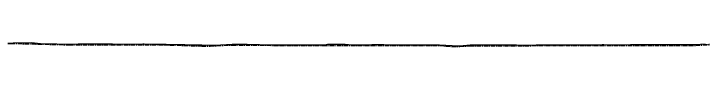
# Model space of a CAD drawing. Extents: x 525858 to 564773, y 2370984 to 2400075.
# Drawn here: x 559688 to 561700, y 2392221 to 2392233 of the extents above; entities that cross this region are included whole.
import ezdxf

# ---------------------------------------------------------------- set-up
doc = ezdxf.new("R2010")
doc.units = 0
doc.linetypes.add('CENTER', pattern=[2, 1.25, -0.25, 0.25, -0.25])
doc.layers.add('pipe_cen', color=1, linetype='CENTER')
doc.layers.add('地形剖面', color=4, linetype='CONTINUOUS')

msp = doc.modelspace()

# ---------------------------------------------------------------- linework, layer by layer
at = {"layer": 'pipe_cen', "linetype": 'CENTER', "lineweight": 35, "ltscale": 10}
msp.add_lwpolyline([(558076.727753, 2392225.655541), (558128.97071, 2392225.655541), (558283.290292, 2392230.472951), (558467.285216, 2392231.530847), (558589.559797, 2392227.687787), (558782.361609, 2392227.687787), (558871.056048, 2392230.49784), (559679.107026, 2392230.49784), (559849.725723, 2392226.173114), (560124.271588, 2392226.173114), (560236.772546, 2392222.756079), (560260.636593, 2392222.756079), (560325.493023, 2392225.389834), (560591.217668, 2392223.852567), (560930.10905, 2392223.852567), (560967.185377, 2392221.051643), (560989.415665, 2392221.051643), (561019.60173, 2392223.300868), (561499.281345, 2392224.622479), (561678.774447, 2392224.622479), (561723.215356, 2392227.299262)], dxfattribs=at)
at = {"layer": '地形剖面', "linetype": 'Continuous', "lineweight": -3}
msp.add_lwpolyline([(559687.159374, 2392233.44635), (559711.288374, 2392232.04635), (559739.729374, 2392233.14635), (559739.729374, 2392233.14635), (559765.965374, 2392229.84635), (559813.028374, 2392229.14635), (559849.725374, 2392228.46135), (559849.725374, 2392228.46135), (559849.725374, 2392228.46135), (559850.534374, 2392228.44635), (559875.876374, 2392228.84635), (559973.834374, 2392228.94635), (559975.875374, 2392228.93535), (560047.751374, 2392228.54635), (560064.397374, 2392228.74635), (560068.315374, 2392228.73435), (560098.271374, 2392228.64635), (560124.271374, 2392228.10635), (560124.271374, 2392228.10635), (560131.949374, 2392227.94635), (560176.185374, 2392227.54635), (560186.215374, 2392226.82235), (560187.262374, 2392226.74635), (560222.602374, 2392226.54635), (560229.965374, 2392225.84635), (560236.772374, 2392225.77935), (560236.772374, 2392225.77935), (560236.772374, 2392225.77935), (560260.636374, 2392225.54635), (560260.636374, 2392225.54635), (560260.636374, 2392225.54635), (560260.636374, 2392225.54635), (560274.443374, 2392225.54635), (560325.493374, 2392228.14635), (560325.493374, 2392228.14635), (560325.493374, 2392228.14635), (560325.493374, 2392228.14635), (560338.210374, 2392227.84635), (560368.445374, 2392227.84635), (560399.838374, 2392227.34635), (560404.938374, 2392227.34635), (560439.818374, 2392226.74635), (560441.135374, 2392226.74135), (560467.719374, 2392226.64635), (560505.195374, 2392226.34635), (560552.324374, 2392226.04635), (560591.217374, 2392226.60135), (560591.217374, 2392226.60135), (560594.345374, 2392226.64635), (560603.281374, 2392227.84635), (560654.690374, 2392227.74635), (560674.160374, 2392225.94635), (560713.243374, 2392225.94635), (560732.759374, 2392227.34635), (560767.296374, 2392227.14635), (560785.654374, 2392226.24635), (560824.269374, 2392226.14635), (560838.688374, 2392226.04635), (560854.007374, 2392226.74635), (560911.580374, 2392226.24635), (560930.109374, 2392226.44335), (560930.109374, 2392226.44335), (560930.109374, 2392226.44335), (560930.417374, 2392226.44635), (560967.185374, 2392223.92835), (560967.185374, 2392223.92835), (560967.185374, 2392223.92835), (560972.769374, 2392223.54635), (560989.357374, 2392223.54635), (560989.415374, 2392223.55035), (560989.415374, 2392223.55035), (560989.415374, 2392223.55035), (561019.447374, 2392225.84635), (561019.601374, 2392225.84635), (561019.601374, 2392225.84635), (561019.601374, 2392225.84635), (561039.521374, 2392225.84635), (561058.522374, 2392225.94635), (561085.062374, 2392226.24635), (561102.857374, 2392226.24635), (561111.319374, 2392226.24635), (561120.916374, 2392225.84635), (561123.842374, 2392225.84635), (561135.696374, 2392225.84635), (561155.025374, 2392226.24635), (561177.085374, 2392225.74635), (561193.331374, 2392225.74635), (561212.267374, 2392225.84635), (561231.584374, 2392226.14635), (561237.158374, 2392226.14635), (561283.292374, 2392226.24635), (561309.914374, 2392226.24635), (561388.171374, 2392226.64635), (561405.223374, 2392226.95635), (561410.164374, 2392227.04635), (561437.797374, 2392226.04635), (561461.603374, 2392226.74635), (561488.123374, 2392226.84635), (561498.864374, 2392227.31935), (561499.281374, 2392227.33735), (561499.482374, 2392227.34635), (561546.077374, 2392227.44635), (561559.571374, 2392227.44635), (561559.571374, 2392227.44635), (561607.491374, 2392227.64635), (561642.273374, 2392227.44635), (561675.870374, 2392227.34635), (561678.774374, 2392227.50435), (561678.774374, 2392227.50435), (561678.774374, 2392227.50435), (561705.267374, 2392228.94635)], dxfattribs=at)

doc.saveas('drawing.dxf')
